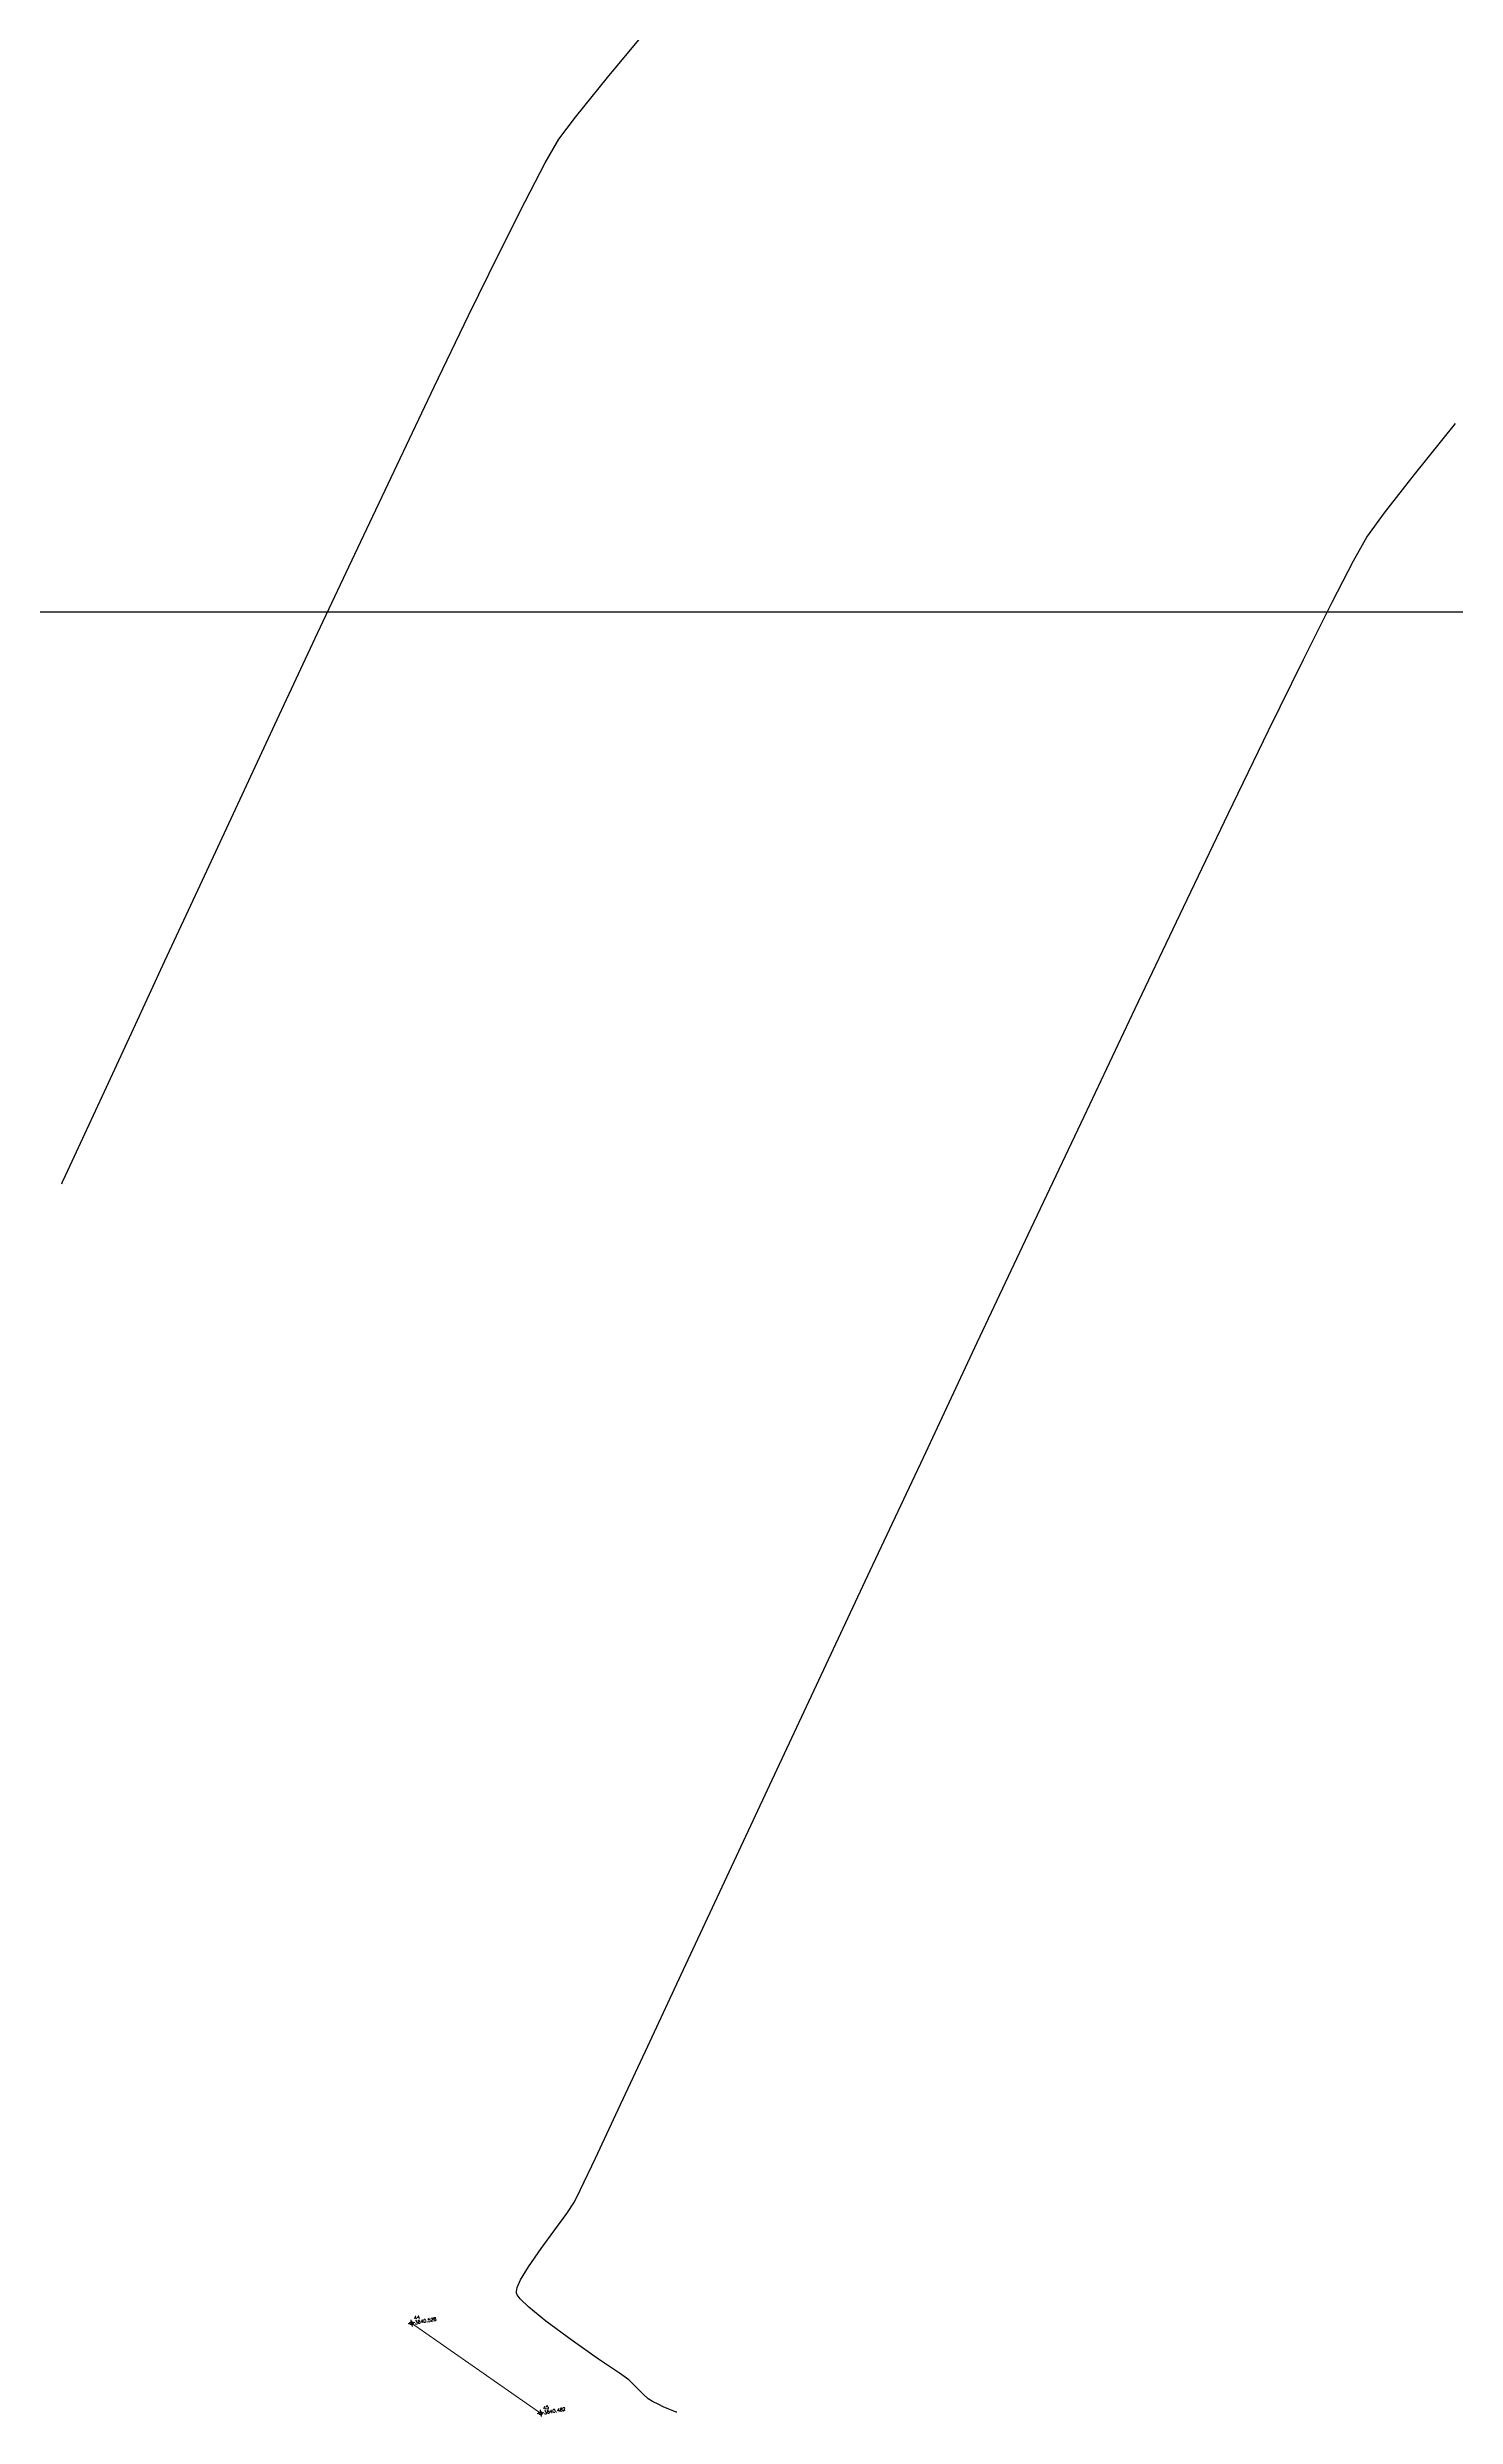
# Model space of a CAD drawing. Header units: millimetres. Extents: x 736950 to 738835, y 8500595 to 8502131.
# Drawn here: x 737606.9 to 737648.4, y 8501146.8 to 8501216.6 of the extents above; entities that cross this region are included whole.
import ezdxf

# ---------------------------------------------------------------- set-up
doc = ezdxf.new("R2010")
doc.units = ezdxf.units.MM
doc.layers.add('CONT-MJR', color=80, linetype='Continuous', lineweight=30)
doc.layers.add('otros', color=4, linetype='Continuous', lineweight=5)
doc.layers.add('Cuadricula Coordenadas', color=5, linetype='Continuous')
doc.styles.add('5mm', font='arial.ttf', dxfattribs={"height": 3})

msp = doc.modelspace()

# ---------------------------------------------------------------- linework, layer by layer
at = {"linetype": 'Continuous', "extrusion": (0.9849591664230046, 0.172787269436437, 0)}
for points, elevation in [([(8245834.381062787, 0), (8245834.181062788, 0)], 2195413.694162654), ([(8245831.112062788, 0), (8245830.91206279, 0)], 2195416.982162655)]:
    msp.add_lwpolyline(points, dxfattribs=dict(at, elevation=elevation))
at = {"linetype": 'Continuous', "extrusion": (-0.172787269436437, 0.9849591664230046, 0)}
for points, elevation in [([(-2195413.794162654, 0), (-2195413.594162655, 0)], 8245834.281062788), ([(-2195417.082162655, 0), (-2195416.882162655, 0)], 8245831.012062788)]:
    msp.add_lwpolyline(points, dxfattribs=dict(at, elevation=elevation))
at = {"linetype": 'Continuous'}
for centre in [(737617.6525058929, 8501149.597435566), (737621.4558932157, 8501146.945728593)]:
    msp.add_circle(centre, 0.05, dxfattribs=at)
at = {"layer": 'CONT-MJR', "extrusion": (0.7684378052488242, -0.6399244795008004, 0), "elevation": -4873318.326620902}
msp.add_lwpolyline([(7004678.852943529, 3645.000000000013), (7004680.976197029, 3645.000000000013)], dxfattribs=at)
at = {"layer": 'CONT-MJR', "extrusion": (0.776566912576794, -0.6300347849848817, 0), "elevation": -4783247.679930909}
msp.add_lwpolyline([(7066489.774093257, 3645.00000000001), (7066491.277705575, 3645.00000000001)], dxfattribs=at)
at = {"layer": 'CONT-MJR', "extrusion": (0.7994688054577394, -0.6007076069935983, 0), "elevation": -4517038.096007854}
msp.add_lwpolyline([(7239550.483167408, 3645), (7239551.293702019, 3645)], dxfattribs=at)
at = {"layer": 'CONT-MJR', "extrusion": (0.8661416731907486, -0.4997985613848148, 0), "elevation": -3610009.338852883}
msp.add_lwpolyline([(7731917.257633074, 3645.000000000003), (7731918.062971873, 3645.000000000003)], dxfattribs=at)
at = {"layer": 'CONT-MJR', "extrusion": (0.886164364747852, -0.4633710377775418, 0), "elevation": -3285562.023776769}
msp.add_lwpolyline([(7875263.414404049, 3645.00000000001), (7875264.699894548, 3645.00000000001)], dxfattribs=at)
at = {"layer": 'CONT-MJR', "extrusion": (0.8940677427400641, -0.4479317709112479, 0), "elevation": -3148479.844144017}
msp.add_lwpolyline([(7931061.679100021, 3645), (7931063.379481583, 3645)], dxfattribs=at)
at = {"layer": 'CONT-MJR', "extrusion": (0.8982824588064311, -0.4394185068936817, 0), "elevation": -3072997.93427454}
msp.add_lwpolyline([(7960610.262753502, 3645.00000000001), (7960612.312040728, 3645.00000000001)], dxfattribs=at)
at = {"layer": 'CONT-MJR', "extrusion": (0.9008956333992295, -0.4340357793111084, 0), "elevation": -3025310.715482339}
msp.add_lwpolyline([(7978852.669442245, 3645), (7978855.001458519, 3645)], dxfattribs=at)
at = {"layer": 'CONT-MJR'}
for points, elevation in [([(737617.2264297175, 8501204.32303909), (737618.3231359432, 8501206.623488924)], 3645), ([(737647.1949546376, 8501204.044223765), (737648.4052853453, 8501205.545008842)], 3640), ([(737645.3983184594, 8501201.50404802), (737645.7940539477, 8501202.198691215)], 3640), ([(737611.4254442301, 8501191.945720166), (737612.5374484314, 8501194.336133393)], 3645), ([(737640.3922044298, 8501191.299682679), (737641.7102417342, 8501194.048219005)], 3640), ([(737610.3918485629, 8501189.718868135), (737611.4254442301, 8501191.945720166)], 3645), ([(737609.4638174734, 8501187.716095256), (737610.3918485629, 8501189.718868135)], 3645), ([(737607.3504597538, 8501183.156154418), (737607.3788636335, 8501183.216212815)], 3645), ([(737607.3788636335, 8501183.216212815), (737607.4637637741, 8501183.39759331)], 3645), ([(737631.1635181638, 8501171.762919245), (737632.728564881, 8501175.096876435)], 3640), ([(737629.6484891111, 8501168.530706396), (737631.1635181638, 8501171.762919245)], 3640), ([(737628.2095308359, 8501165.45718489), (737629.6484891111, 8501168.530706396)], 3640), ([(737622.4552662808, 8501153.169439621), (737622.6322419144, 8501153.537605833)], 3640), ([(737621.8740540742, 8501152.345393168), (737622.2285454507, 8501152.827721259)], 3640), ([(737621.0948474554, 8501151.253873602), (737621.4700640943, 8501151.7961968)], 3640), ([(737620.8679896952, 8501150.874517983), (737621.0948474554, 8501151.253873602)], 3640), ([(737620.7418103669, 8501150.530394953), (737620.766913153, 8501150.646571778)], 3640), ([(737620.7609717556, 8501150.438359976), (737620.7438219729, 8501150.484812528)], 3640), ([(737621.1052885117, 8501150.070077883), (737620.8510403746, 8501150.31585167)], 3640), ([(737623.1633892906, 8501148.541986797), (737622.3852177247, 8501149.087819118)], 3640), ([(737624.052420756, 8501147.929904182), (737623.7754498089, 8501148.122691052)], 3640), ([(737624.753070239, 8501147.296616457), (737624.6198899812, 8501147.374487078)], 3640)]:
    msp.add_lwpolyline(points, dxfattribs=dict(at, elevation=elevation))
at = {"layer": 'CONT-MJR', "extrusion": (0.9039476779086225, -0.427643070332736, 0), "elevation": -2968713.739213825}
msp.add_lwpolyline([(8000078.103984375, 3645.00000000001), (8000080.802678651, 3645.00000000001)], dxfattribs=at)
at = {"layer": 'CONT-MJR', "extrusion": (0.7879393160136585, -0.6157529003422785, 0), "elevation": -4653419.820380338}
msp.add_lwpolyline([(7152639.860624256, 3640), (7152641.299620884, 3640)], dxfattribs=at)
at = {"layer": 'CONT-MJR', "extrusion": (0.8102274469647092, -0.5861155894403847, 0), "elevation": -4385026.269157214}
msp.add_lwpolyline([(7320253.052956513, 3640), (7320253.931340147, 3640)], dxfattribs=at)
at = {"layer": 'CONT-MJR', "extrusion": (0.9049076389298321, -0.4256079945283416, 0), "elevation": -2950705.066274243}
msp.add_lwpolyline([(8006735.039211915, 3645.00000000001), (8006737.821804254, 3645.00000000001)], dxfattribs=at)
at = {"layer": 'CONT-MJR', "extrusion": (0.8877354150062703, -0.4603540300069559, 0), "elevation": -3258728.428486}
msp.add_lwpolyline([(7886394.30356735, 3640.000000000013), (7886395.677079994, 3640.000000000013)], dxfattribs=at)
at = {"layer": 'CONT-MJR', "extrusion": (0.8945767098606715, -0.4469144327215853, 0), "elevation": -3139429.274874797}
msp.add_lwpolyline([(7934637.986882186, 3640.000000000006), (7934639.872736602, 3640.000000000006)], dxfattribs=at)
at = {"layer": 'CONT-MJR', "extrusion": (0.9056493804349504, -0.424027357275201, 0), "elevation": -2936720.634283382}
msp.add_lwpolyline([(8011872.029873597, 3645.00000000001), (8011874.830054106, 3645.00000000001)], dxfattribs=at)
at = {"layer": 'CONT-MJR', "extrusion": (0.8981012267876196, -0.4397887975410157, 0), "elevation": -3076252.996576703}
msp.add_lwpolyline([(7959342.087909984, 3640.000000000006), (7959344.423749203, 3640.000000000006)], dxfattribs=at)
at = {"layer": 'CONT-MJR', "extrusion": (0.9062327611834082, -0.4227791179302685, 0), "elevation": -2925678.79628888}
msp.add_lwpolyline([(8015907.994547672, 3645), (8015910.746000248, 3645)], dxfattribs=at)
at = {"layer": 'CONT-MJR', "extrusion": (0.9002456024462799, -0.435382424169987, 0), "elevation": -3037211.767226981}
msp.add_lwpolyline([(7974318.793425587, 3640), (7974321.516739857, 3640)], dxfattribs=at)
at = {"layer": 'CONT-MJR', "extrusion": (0.9027132571067983, -0.4302426936551461, 0), "elevation": -2991697.683032773}
msp.add_lwpolyline([(7991499.166169181, 3640.00000000001), (7991502.476715403, 3640.00000000001)], dxfattribs=at)
at = {"layer": 'CONT-MJR', "extrusion": (0.9034826974176539, -0.4286245623700541, 0), "elevation": -2977374.075109213}
msp.add_lwpolyline([(7996843.216188986, 3640.00000000001), (7996846.726454994, 3640.00000000001)], dxfattribs=at)
at = {"layer": 'CONT-MJR', "extrusion": (0.9074953532459545, -0.4200621190216991, 0), "elevation": -2901649.765299618}
msp.add_lwpolyline([(8024628.250493336, 3645.000000000011), (8024630.143809666, 3645.000000000011)], dxfattribs=at)
at = {"layer": 'CONT-MJR', "extrusion": (0.9075279907446709, -0.4199916023147849, 0), "elevation": -2901026.215956204}
msp.add_lwpolyline([(8024852.18123825, 3645), (8024853.694206134, 3645)], dxfattribs=at)
at = {"layer": 'CONT-MJR', "extrusion": (0.9073334385348374, -0.4204117402220694, 0), "elevation": -2904741.389146759}
msp.add_lwpolyline([(8023507.262126948, 3645.000000000007), (8023508.154078692, 3645.000000000007)], dxfattribs=at)
at = {"layer": 'CONT-MJR', "extrusion": (0.9040766157168925, -0.4273704165169724, 0), "elevation": -2966274.252632277}
msp.add_lwpolyline([(8000963.473266046, 3640.00000000001), (8000967.12064304, 3640.00000000001)], dxfattribs=at)
at = {"layer": 'CONT-MJR', "extrusion": (0.906788465787973, -0.4215859085807946, 0), "elevation": -2915125.186266231}
msp.add_lwpolyline([(8019739.963272652, 3645), (8019740.424204662, 3645)], dxfattribs=at)
at = {"layer": 'CONT-MJR', "extrusion": (0.9045454391493368, -0.426377237331138, 0), "elevation": -2957485.234774935}
msp.add_lwpolyline([(8004212.700015273, 3640), (8004216.421890092, 3640)], dxfattribs=at)
at = {"layer": 'CONT-MJR', "extrusion": (0.904920919382228, -0.4255797571130743, 0), "elevation": -2950428.746005035}
msp.add_lwpolyline([(8006812.741956022, 3640), (8006816.475712716, 3640)], dxfattribs=at)
at = {"layer": 'CONT-MJR', "extrusion": (0.905799498418856, -0.4237065832202151, 0), "elevation": -2933856.507040901}
msp.add_lwpolyline([(8012886.18034627, 3640.00000000001), (8012889.335440938, 3640.00000000001)], dxfattribs=at)
at = {"layer": 'CONT-MJR', "extrusion": (0.9058895181190514, -0.423514085907462, 0), "elevation": -2932153.655135322}
msp.add_lwpolyline([(8013506.607386328, 3640.000000000013), (8013509.461263962, 3640.000000000013)], dxfattribs=at)
at = {"layer": 'CONT-MJR', "extrusion": (0.9059156862514989, -0.423458108203723, 0), "elevation": -2931658.477432546}
msp.add_lwpolyline([(8013685.28623752, 3640.00000000001), (8013687.776276639, 3640.00000000001)], dxfattribs=at)
at = {"layer": 'CONT-MJR', "extrusion": (0.9058466443337319, -0.4236057801179269, 0), "elevation": -2932964.786689294}
msp.add_lwpolyline([(8013205.212861637, 3640), (8013207.276440709, 3640)], dxfattribs=at)
at = {"layer": 'CONT-MJR', "extrusion": (0.905596582915329, -0.4241401054039572, 0), "elevation": -2937691.620478784}
msp.add_lwpolyline([(8011471.958277603, 3640.000000000013), (8011473.532775423, 3640.000000000013)], dxfattribs=at)
at = {"layer": 'CONT-MJR', "extrusion": (0.9048581973532382, -0.4257130990263843, 0), "elevation": -2951608.532455921}
msp.add_lwpolyline([(8006354.082144822, 3640), (8006355.10494213, 3640)], dxfattribs=at)
at = {"layer": 'CONT-MJR', "extrusion": (0.8332765910106984, -0.5528563311327723, 0), "elevation": -4085272.8266769}
msp.add_lwpolyline([(7491610.766980152, 3640.000000000006), (7491611.177070105, 3640.000000000006)], dxfattribs=at)
at = {"layer": 'CONT-MJR', "extrusion": (0.8055326083350802, -0.5925514466347055, 0), "elevation": -4443191.648152955}
msp.add_lwpolyline([(7285033.649398156, 3640), (7285034.331178586, 3640)], dxfattribs=at)
at = {"layer": 'CONT-MJR', "extrusion": (0.9990276396753455, 0.04408826561238713, 0), "elevation": 1111704.491261327}
msp.add_lwpolyline([(8460363.884092359, 3640.000000000013), (8460363.929719148, 3640.000000000013)], dxfattribs=at)
at = {"layer": 'CONT-MJR', "extrusion": (0.8056855941622355, 0.5923434167435692, 0), "elevation": 5629890.91797917}
msp.add_lwpolyline([(6412329.488122878, 3640), (6412329.640177608, 3640)], dxfattribs=at)
at = {"layer": 'CONT-MJR', "extrusion": (0.9141578379619484, -0.405358418307473, 0), "elevation": -2771711.174370728}
msp.add_lwpolyline([(8070394.282645541, 3640), (8070394.531996579, 3640)], dxfattribs=at)
at = {"layer": 'CONT-MJR', "extrusion": (0.6304575778514351, 0.7762237064981343, 0), "elevation": 7063833.032305025}
msp.add_lwpolyline([(4787054.843691871, 3640), (4787055.493794565, 3640)], dxfattribs=at)
at = {"layer": 'CONT-MJR', "extrusion": (0.5939519334159459, 0.8045005287701555, 0), "elevation": 7277291.17813536}
msp.add_lwpolyline([(4455856.33802701, 3640.000000000003), (4455857.301735622, 3640.000000000003)], dxfattribs=at)
at = {"layer": 'CONT-MJR', "extrusion": (-0.5651589261943166, -0.8249820532247274, 0), "elevation": -7430169.293893816}
msp.add_lwpolyline([(-4195973.367660945, 3640), (-4195974.109568624, 3640)], dxfattribs=at)
at = {"layer": 'CONT-MJR', "extrusion": (0.6971317170449289, 0.7169430724192747, 0), "elevation": 6609060.238153987}
msp.add_lwpolyline([(5397585.150100924, 3640.00000000001), (5397585.398794159, 3640.00000000001)], dxfattribs=at)
at = {"layer": 'CONT-MJR', "extrusion": (0.7094914976953286, 0.7047139949639425, 0), "elevation": 6514215.917474242}
msp.add_lwpolyline([(5511677.604012186, 3640), (5511677.935498695, 3640)], dxfattribs=at)
at = {"layer": 'CONT-MJR', "extrusion": (0.686459892041737, 0.7271676674729473, 0), "elevation": 6688109.224086538}
msp.add_lwpolyline([(5299319.934605277, 3640), (5299320.148541014, 3640)], dxfattribs=at)
at = {"layer": 'CONT-MJR', "extrusion": (-0.4591886115599944, -0.8883387974267501, 0), "elevation": -7890607.852438541}
msp.add_lwpolyline([(-3248369.129585755, 3640), (-3248369.337705693, 3640)], dxfattribs=at)
at = {"layer": 'CONT-MJR', "extrusion": (0.4399690810445641, 0.8980129218028001, 0), "elevation": 7958672.202796718}
msp.add_lwpolyline([(3077845.050380982, 3640.000000000013), (3077845.196146391, 3640.000000000013)], dxfattribs=at)
at = {"layer": 'CONT-MJR', "extrusion": (-0.3855522285964569, -0.922686013237605, 0), "elevation": -8128282.548872959}
msp.add_lwpolyline([(-2597039.718047881, 3640.000000000009), (-2597039.890223318, 3640.000000000009)], dxfattribs=at)
at = {"layer": 'CONT-MJR', "extrusion": (-0.3713819605487774, -0.9284801771599361, 0), "elevation": -8167087.241332039}
msp.add_lwpolyline([(-2472302.1034809, 3640), (-2472302.263863026, 3640)], dxfattribs=at)
at = {"layer": 'CONT-MJR', "extrusion": (-0.3691614255693659, -0.9293652897927669, 0), "elevation": -8172973.790994501}
msp.add_lwpolyline([(-2452772.052060557, 3640.000000000003), (-2452772.127638766, 3640.000000000003)], dxfattribs=at)
at = {"layer": 'CONT-MJR', "extrusion": (-0.3717508249771074, -0.9283325503982074, 0), "elevation": -8166104.328501401}
msp.add_lwpolyline([(-2475546.672741456, 3640.00000000001), (-2475546.691881059, 3640.00000000001)], dxfattribs=at)
at = {"layer": 'Cuadricula Coordenadas', "color": 8}
msp.add_line((736950.2264744169, 8501200), (738552.8979275209, 8501200), dxfattribs=at)
at = {"layer": 'otros'}
msp.add_line((737617.6525058929, 8501149.597435566), (737621.4558932157, 8501146.945728593), dxfattribs=at)

# ---------------------------------------------------------------- texts
at = {"color": 2, "char_height": 0.1, "width": 0.3, "attachment_point": 1, "rotation": 9.94991650582834, "style": '5mm'}
for s, insert in [('\\Ftxt.shx;\\W1.0000000000;\\T1.0000000000;\\o\\l44', (737617.7181722283, 8501149.801856533)), ('\\Ftxt.shx;\\W1.0000000000;\\T1.0000000000;\\o\\l45', (737621.5215595512, 8501147.15014956))]:
    msp.add_mtext(s, dxfattribs=dict(at, insert=insert))
at = {"color": 1, "char_height": 0.1, "width": 0.8166666666666667, "attachment_point": 1, "rotation": 9.94991650582834, "style": '5mm'}
for s, insert in [('\\Ftxt.shx;\\W1.0000000000;\\T1.0000000000;\\o\\l3640.528', (737617.7423624462, 8501149.663962249)), ('\\Ftxt.shx;\\W1.0000000000;\\T1.0000000000;\\o\\l3640.482', (737621.545749769, 8501147.012255276))]:
    msp.add_mtext(s, dxfattribs=dict(at, insert=insert))

doc.saveas('drawing.dxf')
